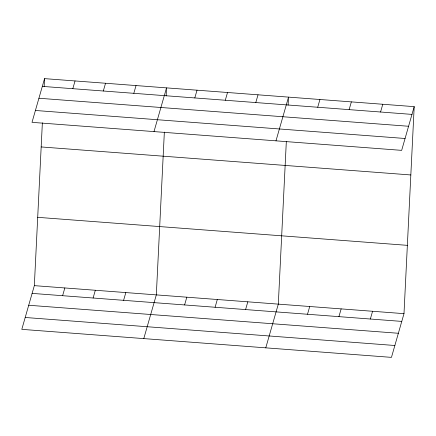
<?xml version="1.0" encoding="UTF-8"?>
<svg xmlns="http://www.w3.org/2000/svg" width="436" height="436" viewBox="0 0 436 436"><rect width="100%" height="100%" fill="white"/><g stroke="black" fill="none" stroke-linecap="round" stroke-linejoin="round"><path stroke-width="0.65" d="M414.2 106.646L401.665 150.36L32.008 122.347L44.543 78.633L414.2 106.646L403.992 313.653L391.457 357.367L21.8 329.354L34.335 285.64L42.363 122.832M44.145 86.666L44.543 78.633M164.35 132.081L156.322 294.883L143.787 338.598M166.132 95.915L166.53 87.876L153.995 131.59M286.338 141.324L278.31 304.132L265.775 347.841M288.12 105.158L288.518 97.119L275.983 140.833M72.817 88.693L75.041 80.943M103.316 91.004L105.534 83.254M62.61 295.701L64.833 287.951M133.808 93.315L136.032 85.565M93.108 298.011L95.326 290.262M123.601 300.322L125.824 292.572M194.805 97.936L197.028 90.187M225.303 100.247L227.521 92.497M184.597 304.944L186.821 297.194M255.796 102.558L258.019 94.808M215.095 307.255L217.313 299.505M245.588 309.565L247.812 301.816M317.713 107.251L319.937 99.501M349.138 109.632L351.356 101.882M307.505 314.258L309.729 306.508M380.557 112.014L382.781 104.264M338.93 316.64L341.148 308.89M370.349 319.021L372.573 311.271M42.319 86.383L411.976 114.396M38.918 98.247L408.576 126.266M35.409 110.477L405.066 138.49M41.175 146.943L410.832 174.961M37.703 217.33L407.36 245.343M34.335 285.64L403.992 313.653M32.111 293.39L401.769 321.403M28.711 305.255L398.368 333.273M25.201 317.484L394.863 345.497"/></g></svg>
